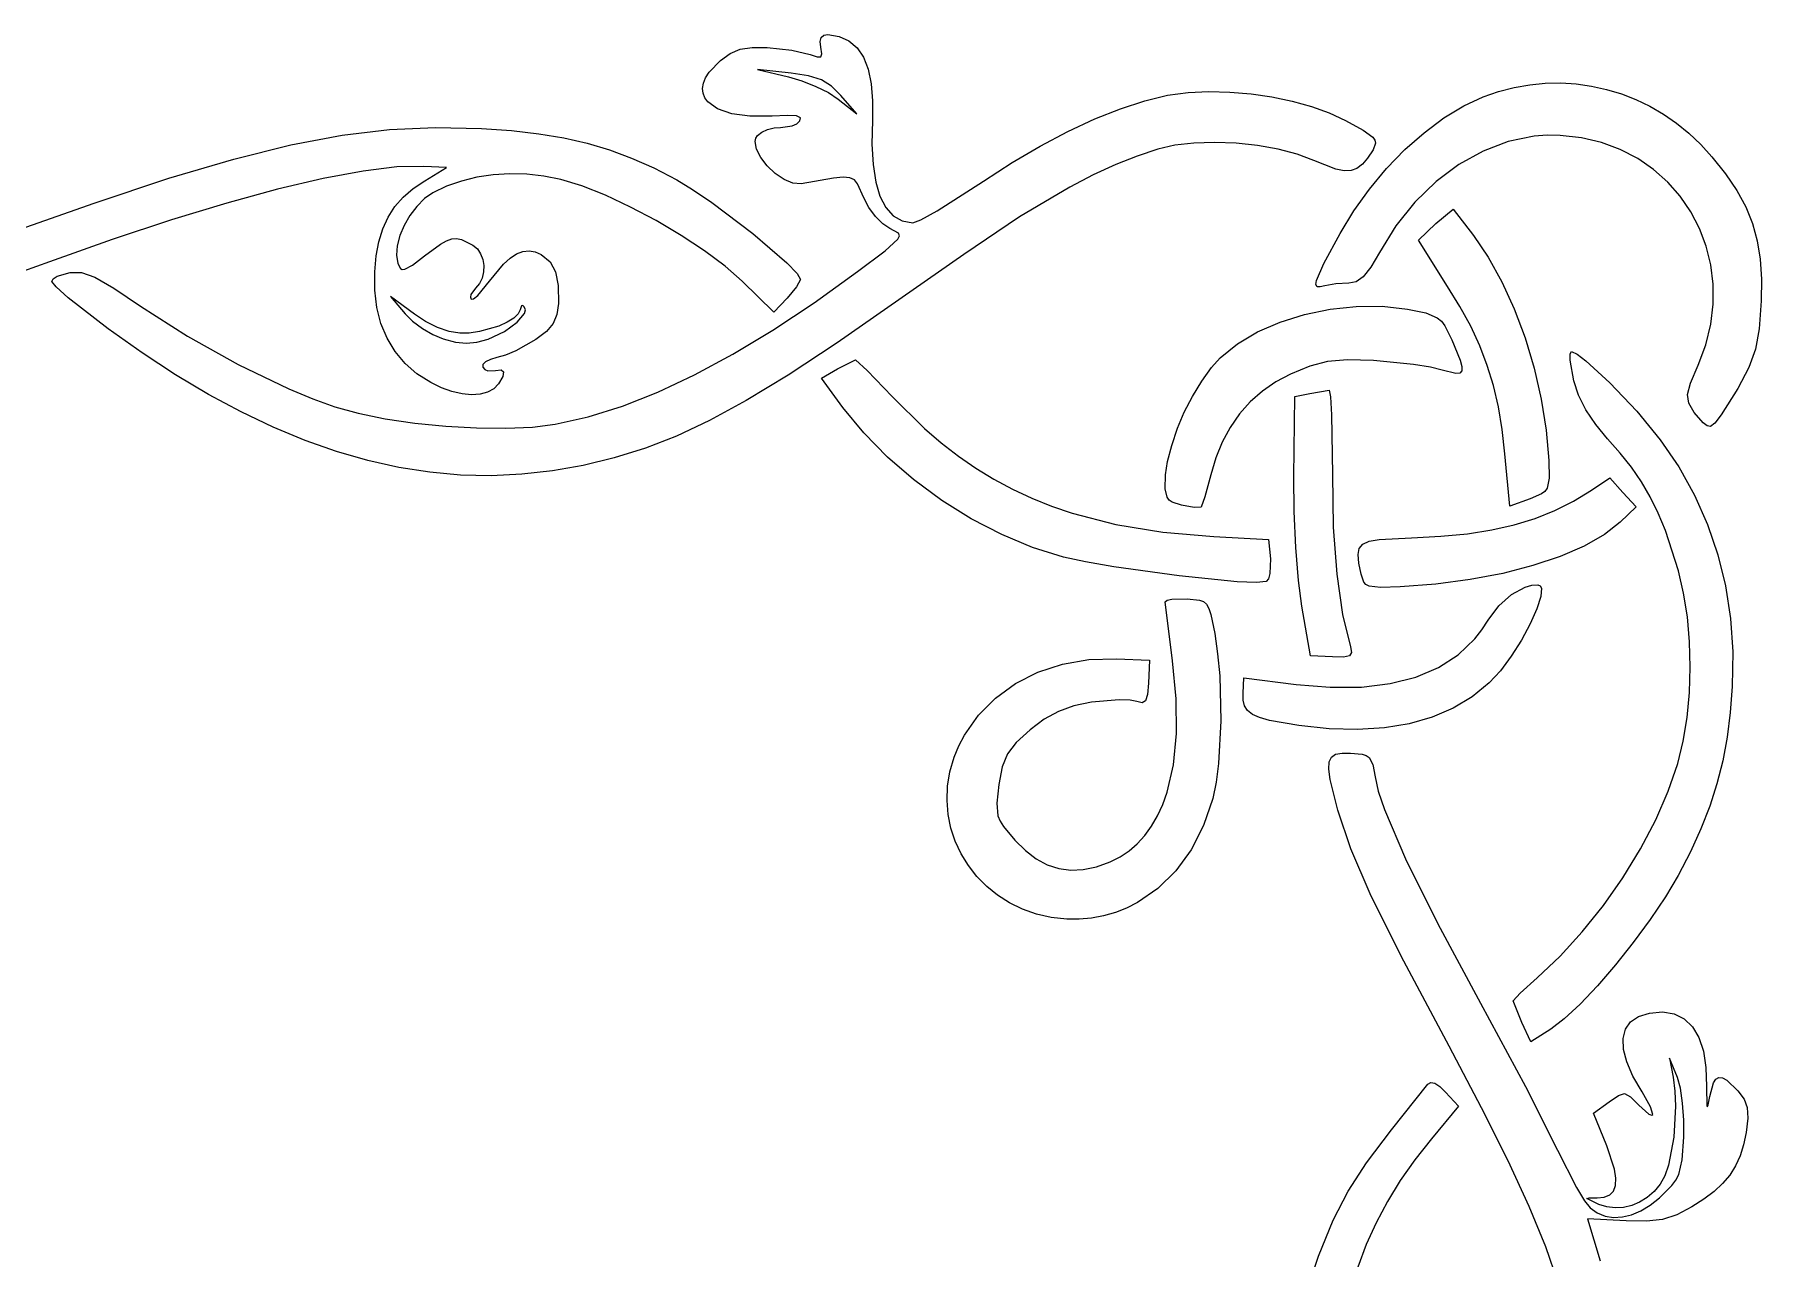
# Model space of a CAD drawing. Extents: x 9 to 1857, y 16 to 982.
# Drawn here: x 1622 to 1857.4, y 809 to 975.9 of the extents above; entities that cross this region are included whole.
import ezdxf

# ---------------------------------------------------------------- set-up
doc = ezdxf.new("R2010")
doc.units = 0

msp = doc.modelspace()

# ---------------------------------------------------------------- linework, layer by layer
at = {"layer": 'Layer 1'}
for p, q in [((1729.126061, 974.951466), (1729.252838, 975.495381)), ((1729.2122, 974.159995), (1729.126061, 974.951466)), ((1729.252838, 975.495381), (1729.597695, 975.801054)), ((1729.597695, 975.801054), (1730.1658, 975.877795)), ((1730.1658, 975.877795), (1731.717904, 975.621546)), ((1731.717904, 975.621546), (1733.042255, 975.021693)), ((1733.042255, 975.021693), (1734.1394, 974.077162)), ((1713.968305, 970.742724), (1715.5127, 972.356362)), ((1715.5127, 972.356362), (1716.823239, 973.290176)), ((1716.823239, 973.290176), (1718.206613, 973.865376)), ((1718.206613, 973.865376), (1719.83398, 974.129707)), ((1719.83398, 974.129707), (1721.8765, 974.130912)), ((1721.8765, 974.130912), (1725.265763, 973.76125)), ((1725.265763, 973.76125), (1727.7476, 973.152825)), ((1727.7476, 973.152825), (1728.681495, 972.816229)), ((1728.681495, 972.816229), (1729.185763, 972.836726)), ((1729.185763, 972.836726), (1729.337098, 973.267064)), ((1729.337098, 973.267064), (1729.2122, 974.159995)), ((1734.1394, 974.077162), (1735.009888, 972.786881)), ((1735.009888, 972.786881), (1735.654264, 971.149776)), ((1713.198541, 969.230918), (1713.489144, 969.971344)), ((1713.489144, 969.971344), (1713.968305, 970.742724)), ((1725.1708, 970.59014), (1720.5768, 971.100182)), ((1720.5768, 971.100182), (1724.7892, 970.107252)), ((1724.7892, 970.107252), (1726.626542, 969.56197)), ((1727.538875, 970.229083), (1725.1708, 970.59014)), ((1729.283625, 969.682943), (1727.538875, 970.229083)), ((1735.654264, 971.149776), (1736.073077, 969.164776)), ((1713.091393, 968.526941), (1713.198541, 969.230918)), ((1713.1626, 967.864911), (1713.091393, 968.526941)), ((1713.407061, 967.250322), (1713.1626, 967.864911)), ((1726.626542, 969.56197), (1728.515288, 968.8114)), ((1728.515288, 968.8114), (1730.233314, 967.954537)), ((1730.664288, 968.836206), (1729.283625, 969.682943)), ((1730.233314, 967.954537), (1731.5585, 967.090372)), ((1731.9401, 967.57336), (1730.664288, 968.836206)), ((1734.1153, 965.06653), (1731.9401, 967.57336)), ((1736.073077, 969.164776), (1736.266873, 966.830806)), ((1773.368213, 966.848005), (1776.44935, 967.592363)), ((1776.44935, 967.592363), (1779.2597, 967.982955)), ((1779.2597, 967.982955), (1782.076936, 968.102539)), ((1782.076936, 968.102539), (1784.955572, 968.034208)), ((1784.955572, 968.034208), (1787.845696, 967.786806)), ((1787.845696, 967.786806), (1790.6974, 967.369178)), ((1819.5096, 967.39388), (1821.601371, 968.115151)), ((1821.601371, 968.115151), (1823.712283, 968.662204)), ((1823.712283, 968.662204), (1825.834137, 969.037187)), ((1825.834137, 969.037187), (1827.958736, 969.242247)), ((1827.958736, 969.242247), (1830.077883, 969.279528)), ((1830.077883, 969.279528), (1832.183381, 969.151178)), ((1832.183381, 969.151178), (1834.267031, 968.859343)), ((1834.267031, 968.859343), (1836.320638, 968.40617)), ((1836.320638, 968.40617), (1838.336002, 967.793804)), ((1838.336002, 967.793804), (1840.304927, 967.024393)), ((1713.819675, 966.688671), (1713.407061, 967.250322)), ((1715.12896, 965.746165), (1713.819675, 966.688671)), ((1717.049647, 965.08136), (1715.12896, 965.746165)), ((1731.5585, 967.09038), (1734.1153, 965.06653)), ((1731.5585, 967.090372), (1731.5585, 967.09038)), ((1736.266873, 966.830806), (1736.2362, 964.146795)), ((1766.55025, 964.365879), (1770.055456, 965.766852)), ((1770.055456, 965.766852), (1773.368213, 966.848005)), ((1790.6974, 967.369178), (1793.460772, 966.79017)), ((1793.460772, 966.79017), (1796.085903, 966.058627)), ((1796.085903, 966.058627), (1798.522882, 965.183394)), ((1814.145411, 964.50553), (1816.845321, 966.152251)), ((1816.845321, 966.152251), (1819.5096, 967.39388)), ((1840.304927, 967.024393), (1842.219216, 966.100082)), ((1842.219216, 966.100082), (1844.07067, 965.023018)), ((1663.945001, 962.180581), (1670.422586, 962.951229)), ((1670.422586, 962.951229), (1676.668737, 963.226712)), ((1676.668737, 963.226712), (1682.9615, 963.068688)), ((1682.9615, 963.068688), (1687.049362, 962.7769)), ((1719.540929, 964.738223), (1717.049647, 965.08136)), ((1722.562, 964.760722), (1719.540929, 964.738223)), ((1721.163189, 962.574491), (1721.949687, 962.940405)), ((1721.949687, 962.940405), (1722.826917, 963.170073)), ((1724.604847, 964.848869), (1722.562, 964.760722)), ((1722.826917, 963.170073), (1723.6924, 963.22682)), ((1723.6924, 963.22682), (1725.302062, 963.440936)), ((1725.8724, 964.775191), (1724.604847, 964.848869)), ((1725.302062, 963.440936), (1725.944467, 963.725888)), ((1726.434728, 964.527374), (1725.8724, 964.775191)), ((1725.944467, 963.725888), (1726.3619, 964.093102)), ((1726.3619, 964.093102), (1726.434728, 964.527374)), ((1736.2362, 964.146795), (1736.172009, 960.93399)), ((1762.891763, 962.662059), (1766.55025, 964.365879)), ((1798.522882, 965.183394), (1800.7218, 964.173315)), ((1800.7218, 964.173315), (1803.150188, 962.839042)), ((1811.459524, 962.501066), (1814.145411, 964.50553)), ((1844.07067, 965.023018), (1845.851093, 963.795348)), ((1845.851093, 963.795348), (1847.552288, 962.419217)), ((1649.183351, 958.907167), (1656.957938, 960.853113)), ((1656.957938, 960.853113), (1663.945001, 962.180581)), ((1687.049362, 962.7769), (1690.752847, 962.362648)), ((1690.752847, 962.362648), (1694.155239, 961.804086)), ((1694.155239, 961.804086), (1697.339825, 961.079369)), ((1697.339825, 961.079369), (1700.389889, 960.16665)), ((1720.247623, 961.301987), (1720.339787, 961.740102)), ((1720.4277, 960.272704), (1720.247623, 961.301987)), ((1720.339787, 961.740102), (1720.5699, 962.10901)), ((1720.5699, 962.10901), (1721.163189, 962.574491)), ((1736.172009, 960.93399), (1736.321806, 958.143271)), ((1755.271619, 958.413774), (1759.119163, 960.672366)), ((1759.119163, 960.672366), (1762.891763, 962.662059)), ((1777.44297, 960.77728), (1775.1385, 960.254805)), ((1780.063231, 961.079722), (1777.44297, 960.77728)), ((1782.89219, 961.169906), (1780.063231, 961.079722)), ((1785.82275, 961.05561), (1782.89219, 961.169906)), ((1788.747816, 960.744612), (1785.82275, 961.05561)), ((1791.560294, 960.244688), (1788.747816, 960.744612)), ((1803.150188, 962.839042), (1804.443, 961.878288)), ((1804.443, 961.878288), (1804.730714, 961.466306)), ((1804.815113, 961.061694), (1804.4814, 960.159905)), ((1804.730714, 961.466306), (1804.815113, 961.061694)), ((1808.837313, 960.186206), (1811.459524, 962.501066)), ((1822.914459, 961.292667), (1819.483339, 960.001141)), ((1826.427288, 962.015013), (1822.914459, 961.292667)), ((1828.198179, 962.152259), (1826.427288, 962.015013)), ((1829.9701, 962.13463), (1828.198179, 962.152259)), ((1832.883336, 961.80267), (1829.9701, 962.13463)), ((1835.628888, 961.14779), (1832.883336, 961.80267)), ((1838.193082, 960.192737), (1835.628888, 961.14779)), ((1847.552288, 962.419217), (1849.166056, 960.896772)), ((1849.166056, 960.896772), (1850.6842, 959.23016)), ((1640.343195, 956.281085), (1649.183351, 958.907167)), ((1700.389889, 960.16665), (1703.388716, 959.044084)), ((1703.388716, 959.044084), (1706.419591, 957.689825)), ((1721.011259, 959.130295), (1720.4277, 960.272704)), ((1721.899425, 957.983892), (1721.011259, 959.130295)), ((1751.3883, 955.903255), (1755.271619, 958.413774)), ((1772.32537, 959.312199), (1769.400214, 958.141183)), ((1775.1385, 960.254805), (1772.32537, 959.312199)), ((1794.153087, 959.563617), (1791.560294, 960.244688)), ((1796.4191, 958.709175), (1794.153087, 959.563617)), ((1799.415342, 957.535906), (1796.4191, 958.709175)), ((1803.029277, 958.186217), (1802.292732, 957.625579)), ((1803.741449, 959.027865), (1803.029277, 958.186217)), ((1804.4814, 960.159905), (1803.741449, 959.027865)), ((1806.328431, 957.608299), (1808.837313, 960.186206)), ((1816.18565, 958.173985), (1813.073118, 955.844747)), ((1819.483339, 960.001141), (1816.18565, 958.173985)), ((1840.562242, 958.960258), (1838.193082, 960.192737)), ((1842.722693, 957.473099), (1840.562242, 958.960258)), ((1850.6842, 959.23016), (1852.550045, 956.879506)), ((1630.159427, 952.913211), (1640.343195, 956.281085)), ((1661.351502, 956.245503), (1655.13725, 954.784101)), ((1666.7978, 957.265789), (1661.351502, 956.245503)), ((1671.403161, 957.826353), (1666.7978, 957.265789)), ((1675.0946, 957.908587), (1671.403161, 957.826353)), ((1673.630489, 954.88924), (1675.2018, 955.952923)), ((1678.1867, 957.751203), (1675.0946, 957.908587)), ((1675.2018, 955.952923), (1678.1867, 957.751203)), ((1680.206152, 955.907498), (1678.194907, 955.196764)), ((1682.329917, 956.430372), (1680.206152, 955.907498)), ((1684.540588, 956.762704), (1682.329917, 956.430372)), ((1686.812547, 956.901814), (1684.540588, 956.762704)), ((1689.12018, 956.84502), (1686.812547, 956.901814)), ((1691.437869, 956.589643), (1689.12018, 956.84502)), ((1693.74, 956.133), (1691.437869, 956.589643)), ((1696.608141, 955.256898), (1693.74, 956.133)), ((1706.419591, 957.689825), (1709.5658, 956.082028)), ((1709.5658, 956.082028), (1711.72829, 954.776438)), ((1722.993326, 956.942627), (1721.899425, 957.983892)), ((1724.194088, 956.115634), (1722.993326, 956.942627)), ((1725.402837, 955.612044), (1724.194088, 956.115634)), ((1730.922167, 956.291386), (1726.5207, 955.54099)), ((1732.251677, 956.427282), (1730.922167, 956.291386)), ((1733.162988, 956.366953), (1732.251677, 956.427282)), ((1733.778062, 956.082878), (1733.162988, 956.366953)), ((1734.218864, 955.54754), (1733.778062, 956.082878)), ((1736.321806, 958.143271), (1736.686038, 955.773484)), ((1745.042125, 951.849471), (1751.3883, 955.903255)), ((1766.349098, 956.734182), (1763.158088, 955.083621)), ((1769.400214, 958.141183), (1766.349098, 956.734182)), ((1800.537917, 957.309805), (1799.415342, 957.535906)), ((1801.479663, 957.336569), (1800.537917, 957.309805)), ((1802.292732, 957.625579), (1801.479663, 957.336569)), ((1803.982533, 954.814694), (1806.328431, 957.608299)), ((1813.073118, 955.844747), (1810.197466, 953.046976)), ((1844.66076, 955.754006), (1842.722693, 957.473099)), ((1852.550045, 956.879506), (1854.080838, 954.619316)), ((1655.13725, 954.784101), (1648.22803, 952.900191)), ((1671.149007, 952.425084), (1672.282558, 953.718763)), ((1672.282558, 953.718763), (1673.630489, 954.88924)), ((1675.182745, 953.50658), (1674.129517, 952.457127)), ((1676.3218, 954.30085), (1675.182745, 953.50658)), ((1678.194907, 955.196764), (1676.3218, 954.30085)), ((1699.828877, 953.97406), (1696.608141, 955.256898)), ((1703.257927, 952.365436), (1699.828877, 953.97406)), ((1711.72829, 954.776438), (1714.325342, 952.996492)), ((1726.5207, 955.54099), (1725.402837, 955.612044)), ((1735.0655, 953.613), (1734.218864, 955.54754)), ((1735.758081, 952.284142), (1735.0655, 953.613)), ((1736.686038, 955.773484), (1737.26515, 953.823474)), ((1737.26515, 953.823474), (1738.059587, 952.292085)), ((1763.158088, 955.083621), (1756.300642, 951.021526)), ((1801.849271, 951.852738), (1803.982533, 954.814694)), ((1846.362766, 953.825726), (1844.66076, 955.754006)), ((1847.815038, 951.711005), (1846.362766, 953.825726)), ((1854.080838, 954.619316), (1855.297248, 952.388917)), ((1618.354, 948.741888), (1630.159427, 952.913211)), ((1648.22803, 952.900191), (1640.696825, 950.61238)), ((1670.220838, 950.991797), (1671.149007, 952.425084)), ((1673.196334, 951.221341), (1672.417412, 949.868069)), ((1674.129517, 952.457127), (1673.196334, 951.221341)), ((1706.751012, 950.511977), (1703.257927, 952.365436)), ((1714.325342, 952.996492), (1719.924388, 948.737182)), ((1736.6487, 951.066646), (1735.758081, 952.284142)), ((1738.059587, 952.292085), (1739.069794, 951.178162)), ((1739.069794, 951.178162), (1740.296216, 950.48055)), ((1742.851969, 950.629225), (1745.042125, 951.849471)), ((1799.9783, 948.76978), (1801.849271, 951.852738)), ((1810.197466, 953.046976), (1807.610418, 949.81422)), ((1813.0437, 950.09978), (1815.3874, 952.07845)), ((1815.3874, 952.07845), (1818.1729, 948.47572)), ((1849.003898, 949.432589), (1847.815038, 951.711005)), ((1855.297248, 952.388917), (1856.21995, 950.127638)), ((1640.696825, 950.61238), (1632.61662, 947.939277)), ((1668.944648, 947.640769), (1669.489051, 949.402494)), ((1669.489051, 949.402494), (1670.220838, 950.991797)), ((1672.417412, 949.868069), (1671.826971, 948.466161)), ((1710.163853, 948.494635), (1706.751012, 950.511977)), ((1719.924388, 948.737182), (1724.565439, 944.751395)), ((1737.633594, 950.082267), (1736.6487, 951.066646)), ((1738.609, 949.45276), (1737.633594, 950.082267)), ((1739.778263, 948.810733), (1738.609, 949.45276)), ((1739.922262, 948.451862), (1739.778263, 948.810733)), ((1740.296216, 950.48055), (1741.7393, 950.198095)), ((1741.7393, 950.198095), (1742.851969, 950.629225)), ((1756.300642, 951.021526), (1748.7164, 945.894305)), ((1797.771102, 944.652163), (1799.9783, 948.769733)), ((1799.9783, 948.769733), (1799.9783, 948.76978)), ((1807.610418, 949.81422), (1805.3637, 946.18003)), ((1810.6867, 947.85825), (1813.0437, 950.09979)), ((1813.0437, 950.09979), (1813.0437, 950.09978)), ((1849.915673, 947.013226), (1849.003898, 949.432589)), ((1856.21995, 950.127638), (1856.869614, 947.774804)), ((1632.61662, 947.939277), (1624.0604, 944.899487)), ((1668.578631, 945.690214), (1668.944648, 947.640769)), ((1671.459227, 947.084466), (1671.348397, 945.791833)), ((1671.826971, 948.466161), (1671.459227, 947.084466)), ((1675.1908, 945.704), (1677.34763, 947.297879)), ((1677.34763, 947.297879), (1678.165928, 947.757829)), ((1678.165928, 947.757829), (1678.881462, 948.008681)), ((1678.881462, 948.008681), (1679.547221, 948.062108)), ((1679.547221, 948.062108), (1680.216189, 947.92978)), ((1680.216189, 947.92978), (1681.7757, 947.15455)), ((1681.7757, 947.15455), (1682.377845, 946.651377)), ((1682.377845, 946.651377), (1682.826117, 945.989804)), ((1688.584964, 946.30389), (1689.431523, 946.403662)), ((1689.431523, 946.403662), (1690.260174, 946.269459)), ((1713.352167, 946.394361), (1710.163853, 948.494635)), ((1716.171676, 944.292105), (1713.352167, 946.394361)), ((1734.204, 943.56147), (1737.98215, 946.408582)), ((1737.98215, 946.408582), (1739.704775, 947.977171)), ((1739.704775, 947.977171), (1739.922262, 948.451862)), ((1814.6284, 941.53531), (1810.6867, 947.85825)), ((1818.1729, 948.47572), (1820.192138, 945.538158)), ((1850.536687, 944.47566), (1849.915673, 947.013226)), ((1856.869614, 947.774804), (1857.266913, 945.269745)), ((1624.0604, 944.899487), (1613.218662, 941.008416)), ((1668.382, 943.534423), (1668.578631, 945.690214)), ((1671.348397, 945.791833), (1671.5287, 944.65711)), ((1671.5287, 944.65711), (1671.890416, 943.981147)), ((1672.4881, 943.892228), (1673.521609, 944.447472)), ((1673.521609, 944.447472), (1675.1908, 945.704)), ((1682.826117, 945.989804), (1683.117721, 945.216319)), ((1683.117721, 945.216319), (1683.249862, 944.377411)), ((1683.249862, 944.377411), (1683.219746, 943.519571)), ((1684.0456, 942.27579), (1685.926995, 944.595119)), ((1685.926995, 944.595119), (1686.833784, 945.400179)), ((1686.833784, 945.400179), (1687.719413, 945.969583)), ((1687.719413, 945.969583), (1688.584964, 946.30389)), ((1690.260174, 946.269459), (1691.072, 945.90184)), ((1691.072, 945.90184), (1692.285534, 944.89634)), ((1692.285534, 944.89634), (1693.05025, 943.539011)), ((1718.4781, 942.268818), (1716.171676, 944.292105)), ((1724.565439, 944.751395), (1725.964999, 943.313353)), ((1748.7164, 945.894305), (1731.419808, 933.849814)), ((1796.769463, 942.368325), (1797.771102, 944.652163)), ((1804.174139, 944.152827), (1803.145538, 942.844836)), ((1805.3637, 946.18003), (1804.174139, 944.152827)), ((1820.192138, 945.538158), (1822.057081, 942.179602)), ((1850.853264, 941.842639), (1850.536687, 944.47566)), ((1857.266913, 945.269745), (1857.432517, 942.551788)), ((1624.3567, 942.229745), (1624.568305, 942.576852)), ((1624.949581, 941.46866), (1624.3567, 942.229745)), ((1624.568305, 942.576852), (1625.111212, 942.923022)), ((1625.111212, 942.923022), (1626.8645, 943.452035)), ((1626.8645, 943.452035), (1626.8645, 943.45198)), ((1626.8645, 943.45198), (1628.395486, 943.443486)), ((1628.395486, 943.443486), (1630.252938, 942.796202)), ((1630.252938, 942.796202), (1632.820545, 941.326569)), ((1668.389566, 941.012729), (1668.382, 943.534423)), ((1671.890416, 943.981147), (1672.147271, 943.859737)), ((1672.147271, 943.859737), (1672.4881, 943.892228)), ((1682.66156, 941.933046), (1682.1279, 941.29734)), ((1682.455075, 940.322493), (1684.0456, 942.27579)), ((1683.024577, 942.689286), (1682.66156, 941.933046)), ((1683.219746, 943.519571), (1683.024577, 942.689286)), ((1693.05025, 943.539011), (1693.415291, 941.690367)), ((1693.415291, 941.690367), (1693.4298, 939.21092)), ((1722.8188, 938.019398), (1718.4781, 942.268818)), ((1726.451, 942.486428), (1725.884638, 941.496611)), ((1725.964999, 943.313353), (1726.451, 942.486428)), ((1728.29851, 939.326908), (1734.204, 943.56147)), ((1796.682504, 941.783065), (1796.769463, 942.368325)), ((1796.851067, 941.499048), (1796.682504, 941.783065)), ((1799.429725, 941.916303), (1797.8936, 941.625163)), ((1801.1688, 941.98393), (1799.429725, 941.916303)), ((1802.177292, 942.155417), (1801.1688, 941.98393)), ((1803.145538, 942.844836), (1802.177292, 942.155417)), ((1822.057081, 942.179602), (1823.740103, 938.482432)), ((1850.851729, 939.13691), (1850.853264, 941.842639)), ((1857.432517, 942.551788), (1857.3871, 939.56026)), ((1626.594375, 939.995479), (1624.949581, 941.46866)), ((1632.0323, 935.761705), (1626.594375, 939.995479)), ((1632.820545, 941.326569), (1636.482, 938.85103)), ((1668.67452, 938.658808), (1668.389566, 941.012729)), ((1673.7914, 937.739786), (1670.5491, 940.167846)), ((1670.5491, 940.167846), (1672.5354, 937.793896)), ((1681.50695, 940.461025), (1681.424691, 940.088576)), ((1681.424691, 940.088576), (1681.5211, 939.81159)), ((1682.1279, 941.29734), (1681.50695, 940.461025)), ((1681.5211, 939.81159), (1681.864591, 939.846323)), ((1681.864591, 939.846323), (1682.455075, 940.322493)), ((1722.639884, 935.575363), (1728.29851, 939.326908)), ((1724.6054, 939.954598), (1722.8188, 938.019398)), ((1725.884638, 941.496611), (1724.6054, 939.954598)), ((1797.259862, 941.46388), (1796.851067, 941.499048)), ((1797.8936, 941.625163), (1797.259862, 941.46388)), ((1816.333368, 938.783258), (1814.6284, 941.53531)), ((1857.3871, 939.56026), (1857.124655, 935.781136)), ((1636.482, 938.85103), (1642.844672, 934.747173)), ((1669.233462, 936.479391), (1668.67452, 938.658808)), ((1672.5354, 937.793896), (1673.560473, 936.789741)), ((1675.322861, 936.742731), (1673.7914, 937.739786)), ((1687.347747, 937.216906), (1686.4381, 936.655809)), ((1687.958496, 937.798602), (1687.347747, 937.216906)), ((1687.80855, 936.649442), (1688.801884, 937.853202)), ((1688.1969, 938.372246), (1687.958496, 937.798602)), ((1688.3869, 938.89662), (1688.1969, 938.372246)), ((1688.565056, 938.922916), (1688.3869, 938.89662)), ((1688.7734, 938.7744), (1688.565056, 938.922916)), ((1688.932485, 938.364427), (1688.7734, 938.7744)), ((1688.801884, 937.853202), (1688.932485, 938.364427)), ((1693.222373, 937.708088), (1692.707813, 936.494461)), ((1693.4298, 939.21092), (1693.222373, 937.708088)), ((1791.816452, 936.679948), (1795.137263, 937.725446)), ((1795.137263, 937.725446), (1798.616572, 938.447875)), ((1798.616572, 938.447875), (1802.17012, 938.825328)), ((1802.17012, 938.825328), (1805.713649, 938.835898)), ((1805.713649, 938.835898), (1809.1629, 938.45768)), ((1809.1629, 938.45768), (1811.680647, 937.942166)), ((1811.680647, 937.942166), (1813.238225, 937.274967)), ((1813.238225, 937.274967), (1813.793773, 936.790118)), ((1817.795028, 936.108102), (1816.333368, 938.783258)), ((1823.740103, 938.482432), (1825.213575, 934.529026)), ((1850.518407, 936.381217), (1850.851729, 939.13691)), ((1636.665015, 932.486988), (1632.0323, 935.761705)), ((1642.844672, 934.747173), (1649.7663, 930.893351)), ((1670.062987, 934.481207), (1669.233462, 936.479391)), ((1673.560473, 936.789741), (1674.883137, 935.810623)), ((1674.883137, 935.810623), (1676.332683, 934.968692)), ((1676.950612, 935.94465), (1675.322861, 936.742731)), ((1676.332683, 934.968692), (1677.7384, 934.376096)), ((1678.545158, 935.399737), (1676.950612, 935.94465)), ((1679.977, 935.162186), (1678.545158, 935.399737)), ((1681.279448, 935.190486), (1679.977, 935.162186)), ((1682.650228, 935.382651), (1681.279448, 935.190486)), ((1685.303, 936.143966), (1682.650228, 935.382651)), ((1683.8518, 934.37378), (1686.067241, 935.408006)), ((1686.4381, 936.655809), (1685.303, 936.143966)), ((1686.067241, 935.408006), (1687.80855, 936.649442)), ((1691.788945, 935.414494), (1690.3686, 934.31264)), ((1692.707813, 936.494461), (1691.788945, 935.414494)), ((1717.212292, 932.298849), (1722.639884, 935.575363)), ((1785.987362, 933.707368), (1788.738398, 935.333286)), ((1788.738398, 935.333286), (1791.816452, 936.679948)), ((1813.793773, 936.790118), (1814.273466, 936.154109)), ((1814.273466, 936.154109), (1815.2242, 934.27762)), ((1819.031506, 933.457115), (1817.795028, 936.108102)), ((1849.839623, 933.598308), (1850.518407, 936.381217)), ((1857.124655, 935.781136), (1856.628988, 932.984316)), ((1641.22731, 929.509381), (1636.665015, 932.486988)), ((1671.159696, 932.670987), (1670.062987, 934.481207)), ((1672.520186, 931.055463), (1671.159696, 932.670987)), ((1677.7384, 934.376096), (1677.7384, 934.37608)), ((1677.7384, 934.37608), (1679.409287, 933.933451)), ((1679.409287, 933.933451), (1680.885475, 933.785549)), ((1680.885475, 933.785549), (1682.316475, 933.932337)), ((1682.316475, 933.932337), (1683.8518, 934.37378)), ((1687.606662, 932.767597), (1686.218348, 932.190032)), ((1690.3686, 934.31264), (1687.606662, 932.767597)), ((1711.9999, 929.489378), (1717.212292, 932.298849)), ((1731.419808, 933.849814), (1724.732481, 929.465554)), ((1783.6476, 931.8241), (1785.987362, 933.707368)), ((1815.2242, 934.27762), (1816.366805, 931.486517)), ((1820.060925, 930.777571), (1819.031506, 933.457115)), ((1825.213575, 934.529026), (1826.449869, 930.401763)), ((1831.34375, 931.504413), (1831.349891, 932.351917)), ((1831.349891, 932.351917), (1831.538, 932.65375)), ((1831.538, 932.65375), (1832.290724, 932.314441)), ((1832.290724, 932.314441), (1833.485695, 931.419119)), ((1848.8017, 930.81093), (1849.839623, 933.598308)), ((1856.628988, 932.984316), (1855.721102, 930.495568)), ((1649.7663, 930.893351), (1656.668578, 927.589019)), ((1674.141054, 929.641365), (1672.520186, 931.055463)), ((1683.137111, 930.893231), (1683.1307, 930.52378)), ((1683.1307, 930.52378), (1683.410595, 930.22317)), ((1683.502538, 931.266463), (1683.137111, 930.893231)), ((1683.410595, 930.22317), (1683.824712, 930.037369)), ((1684.163745, 931.599951), (1683.502538, 931.266463)), ((1683.824712, 930.037369), (1684.8323, 930.06979)), ((1685.0575, 931.85017), (1684.163745, 931.599951)), ((1684.8323, 930.06979), (1685.622966, 930.186114)), ((1686.218348, 932.190032), (1685.0575, 931.85017)), ((1685.622966, 930.186114), (1685.96695, 929.898597)), ((1729.2852, 929.015553), (1731.4675, 930.29278)), ((1731.4675, 930.29278), (1733.9395, 931.55464)), ((1733.9395, 931.55464), (1735.518913, 930.070196)), ((1735.518913, 930.070196), (1738.9095, 926.52185)), ((1781.15615, 928.647549), (1782.471709, 930.488576)), ((1782.471709, 930.488576), (1783.6476, 931.8241)), ((1795.885011, 930.685917), (1793.2131, 929.58647)), ((1798.295313, 931.299388), (1795.885011, 930.685917)), ((1800.998283, 931.516895), (1798.295313, 931.299388)), ((1804.5482, 931.42845), (1800.998283, 931.516895)), ((1810.017025, 930.914132), (1804.5482, 931.42845)), ((1812.311291, 930.541623), (1810.017025, 930.914132)), ((1813.9029, 930.14823), (1812.311291, 930.541623)), ((1815.782102, 929.659131), (1813.9029, 930.14823)), ((1816.578088, 930.026124), (1816.31075, 929.720784)), ((1816.366805, 931.486517), (1816.593608, 930.604814)), ((1816.593608, 930.604814), (1816.578088, 930.026124)), ((1820.90141, 928.016745), (1820.060925, 930.777571)), ((1826.449869, 930.401763), (1827.421356, 926.183022)), ((1831.838, 928.69234), (1831.34375, 931.504413)), ((1833.485695, 931.419119), (1836.751488, 928.408644)), ((1847.77255, 928.347386), (1848.8017, 930.81093)), ((1855.721102, 930.495568), (1854.222, 927.64066)), ((1645.725091, 926.827377), (1641.22731, 929.509381)), ((1656.668578, 927.589019), (1659.93174, 926.236491)), ((1676.0189, 928.435423), (1674.141054, 929.641365)), ((1677.483404, 927.726167), (1676.0189, 928.435423)), ((1678.916391, 927.212016), (1677.483404, 927.726167)), ((1684.6256, 927.586945), (1683.771472, 927.117381)), ((1685.2797, 928.25489), (1684.6256, 927.586945)), ((1685.855459, 929.242951), (1685.2797, 928.25489)), ((1685.96695, 929.898597), (1685.855459, 929.242951)), ((1706.986877, 927.138961), (1711.9999, 929.489378)), ((1724.732481, 929.465554), (1719.022713, 925.98168)), ((1732.2205, 925.037653), (1729.2852, 929.015553)), ((1779.861666, 926.543967), (1781.15615, 928.647549)), ((1791.223794, 928.529605), (1789.401269, 927.267107)), ((1793.2131, 929.58647), (1791.223794, 928.529605)), ((1816.31075, 929.720784), (1815.782102, 929.659131)), ((1821.571084, 925.12191), (1820.90141, 928.016745)), ((1832.497872, 926.71863), (1831.838, 928.69234)), ((1836.751488, 928.408644), (1840.433586, 924.518747)), ((1847.3674, 926.790253), (1847.77255, 928.347386)), ((1854.222, 927.64066), (1851.952963, 924.048229)), ((1650.164264, 924.439469), (1645.725091, 926.827377)), ((1659.93174, 926.236491), (1662.9732, 925.13363)), ((1680.289776, 926.893516), (1678.916391, 927.212016)), ((1681.575475, 926.771213), (1680.289776, 926.893516)), ((1682.745402, 926.845653), (1681.575475, 926.771213)), ((1683.771472, 927.117381), (1682.745402, 926.845653)), ((1697.495609, 923.783345), (1702.157391, 925.239613)), ((1702.157391, 925.239613), (1706.986877, 927.138961)), ((1719.022713, 925.98168), (1714.043186, 923.254491)), ((1738.9095, 926.52185), (1743.342643, 922.159963)), ((1778.749, 924.42078), (1779.861666, 926.543967)), ((1787.752378, 925.807635), (1786.283975, 924.159849)), ((1789.401269, 927.267107), (1787.752378, 925.807635)), ((1793.6989, 915.624814), (1793.8065, 926.522514)), ((1793.8065, 926.522514), (1795.8863, 926.96768)), ((1795.8863, 926.96768), (1798.4916, 927.397774)), ((1798.4916, 927.397774), (1798.689783, 926.48843)), ((1798.689783, 926.48843), (1798.840838, 924.021114)), ((1827.421356, 926.183022), (1828.100409, 921.955182)), ((1833.5034, 924.716694), (1832.497872, 926.71863)), ((1847.5435, 925.632918), (1847.3674, 926.790253)), ((1848.2581, 924.36877), (1847.5435, 925.632918)), ((1654.550737, 922.344153), (1650.164264, 924.439469)), ((1662.9732, 925.13363), (1666.140926, 924.252313)), ((1666.140926, 924.252313), (1669.829473, 923.510137)), ((1669.829473, 923.510137), (1673.861838, 922.921088)), ((1673.861838, 922.921088), (1678.061013, 922.499147)), ((1692.9857, 922.76217), (1697.495609, 923.783345)), ((1714.043186, 923.254491), (1709.546586, 921.140283)), ((1735.047123, 921.579463), (1732.2205, 925.037653)), ((1777.821791, 922.207752), (1778.749, 924.420762)), ((1778.749, 924.420762), (1778.749, 924.42078)), ((1786.283975, 924.159849), (1785.002913, 922.332409)), ((1798.840838, 924.021114), (1798.9425, 915.921074)), ((1822.088073, 922.04034), (1821.571084, 925.12191)), ((1834.832328, 922.724565), (1833.5034, 924.716694)), ((1840.433586, 924.518747), (1843.6302, 920.64585)), ((1849.479738, 922.941424), (1848.2581, 924.36877)), ((1850.051252, 922.547602), (1849.479738, 922.941424)), ((1851.062817, 922.915043), (1850.4985, 922.45091)), ((1851.952963, 924.048229), (1851.062817, 922.915043)), ((1658.890415, 920.539923), (1654.550737, 922.344153)), ((1663.189204, 919.025272), (1658.890415, 920.539923)), ((1678.061013, 922.499147), (1682.249992, 922.258301)), ((1682.249992, 922.258301), (1686.25177, 922.212534)), ((1686.25177, 922.212534), (1689.889342, 922.375829)), ((1689.889342, 922.375829), (1692.9857, 922.76217)), ((1709.546586, 921.140283), (1705.285596, 919.495355)), ((1738.278753, 918.286012), (1735.047123, 921.579463)), ((1743.342643, 922.159963), (1745.621693, 920.21273)), ((1777.03215, 919.85972), (1777.821791, 922.207752)), ((1785.002913, 922.332409), (1783.916044, 920.333976)), ((1822.4705, 918.71931), (1822.088073, 922.04034)), ((1828.100409, 921.955182), (1828.4594, 917.80062)), ((1836.4624, 920.78028), (1834.832328, 922.724565)), ((1838.188548, 918.827616), (1836.4624, 920.78028)), ((1843.6302, 920.64585), (1846.159345, 916.930155)), ((1850.4985, 922.45091), (1850.051252, 922.547602)), ((1667.453013, 917.798694), (1663.189204, 919.025272)), ((1701.0129, 918.176005), (1696.816316, 917.152209)), ((1705.285596, 919.495355), (1701.0129, 918.176005)), ((1741.845807, 915.204545), (1738.278753, 918.286012)), ((1745.621693, 920.21273), (1747.952703, 918.416825)), ((1747.952703, 918.416825), (1750.343406, 916.768885)), ((1776.463759, 917.656913), (1777.03215, 919.85972)), ((1783.030222, 918.17321), (1782.3523, 915.85877)), ((1783.916044, 920.333976), (1783.030222, 918.17321)), ((1823.1318, 911.59911), (1822.4705, 918.71931)), ((1839.715541, 916.88459), (1838.188548, 918.827616)), ((1671.687745, 916.858684), (1667.453013, 917.798694)), ((1675.899309, 916.203735), (1671.687745, 916.858684)), ((1680.09361, 915.832342), (1675.899309, 916.203735)), ((1684.276555, 915.742999), (1680.09361, 915.832342)), ((1688.45405, 915.9342), (1684.276555, 915.742999)), ((1692.632001, 916.404438), (1688.45405, 915.9342)), ((1696.816316, 917.152209), (1692.632001, 916.404438)), ((1750.343406, 916.768885), (1752.801531, 915.26555)), ((1776.161673, 913.950317), (1776.2003, 915.879582)), ((1776.2003, 915.879582), (1776.463759, 917.656913)), ((1782.3523, 915.85877), (1781.5604, 912.874991)), ((1798.9425, 915.921074), (1799.068855, 908.72048)), ((1828.4594, 917.80062), (1828.510553, 915.418888)), ((1841.068688, 914.904017), (1839.715541, 916.88459)), ((1846.159345, 916.930155), (1848.314264, 913.082188)), ((1745.6787, 912.382303), (1741.845807, 915.204545)), ((1752.801531, 915.26555), (1755.33481, 913.903459)), ((1755.33481, 913.903459), (1757.950975, 912.67925)), ((1776.412688, 912.798364), (1776.161673, 913.950317)), ((1793.750459, 910.859562), (1793.6989, 915.624814)), ((1827.92048, 913.601576), (1827.439784, 913.248524)), ((1828.241475, 914.045095), (1827.92048, 913.601576)), ((1828.510553, 915.418888), (1828.241475, 914.045095)), ((1831.804783, 912.273103), (1834.2832, 913.78597)), ((1834.2832, 913.78597), (1836.7634, 915.43187)), ((1836.7634, 915.43187), (1838.5476, 913.45667)), ((1838.5476, 913.45667), (1840.3318, 911.48147)), ((1842.2733, 912.838708), (1841.068688, 914.904017)), ((1749.70785, 909.86653), (1745.6787, 912.382303)), ((1757.950975, 912.67925), (1760.657756, 911.589563)), ((1760.657756, 911.589563), (1763.462885, 910.631038)), ((1776.690963, 912.42873), (1776.412688, 912.798364)), ((1777.094633, 912.151243), (1776.690963, 912.42873)), ((1778.3488, 911.736472), (1777.094633, 912.151243)), ((1780.10735, 911.417215), (1778.3488, 911.736472)), ((1781.0349, 911.45923), (1780.10735, 911.417215)), ((1781.5604, 912.874991), (1781.0349, 911.45923)), ((1825.8931, 912.59846), (1823.1318, 911.59911)), ((1827.439784, 913.248524), (1825.8931, 912.59846)), ((1829.248545, 910.984126), (1831.804783, 912.273103)), ((1840.3318, 911.48147), (1838.1594, 909.39233)), ((1843.354687, 910.641476), (1842.2733, 912.838708)), ((1848.314264, 913.082188), (1850.096023, 909.098282)), ((1753.863672, 907.704469), (1749.70785, 909.86653)), ((1763.462885, 910.631038), (1769.399109, 909.094025)), ((1769.399109, 909.094025), (1775.821498, 908.041325)), ((1793.970675, 905.94075), (1793.750459, 910.859562)), ((1799.068855, 908.72048), (1799.534238, 902.298274)), ((1820.660107, 908.340504), (1823.721488, 909.02983)), ((1823.721488, 909.02983), (1826.569207, 909.907036)), ((1826.569207, 909.907036), (1829.248545, 910.984126)), ((1838.1594, 909.39233), (1836.022574, 907.70615)), ((1844.338159, 908.265136), (1843.354687, 910.641476)), ((1850.096023, 909.098282), (1851.505688, 904.974768)), ((1758.076583, 905.943362), (1753.863672, 907.704469)), ((1775.821498, 908.041325), (1782.7919, 907.44605)), ((1782.7919, 907.44605), (1790.2457, 907.060073)), ((1790.2457, 907.060073), (1790.4977, 904.413203)), ((1802.59725, 905.830456), (1803.075038, 906.422299)), ((1803.075038, 906.422299), (1803.956002, 906.81096)), ((1803.956002, 906.81096), (1805.312467, 907.048633)), ((1805.312467, 907.048633), (1809.7412, 907.27978)), ((1809.7412, 907.27978), (1813.715244, 907.477482)), ((1809.7412, 907.27978), (1809.7412, 907.27978)), ((1813.715244, 907.477482), (1817.339786, 907.827056)), ((1817.339786, 907.827056), (1820.660107, 908.340504)), ((1836.022574, 907.70615), (1833.282294, 906.14521)), ((1846.1126, 902.78638), (1844.338159, 908.265136)), ((1762.277, 904.630453), (1758.076583, 905.943362)), ((1765.271038, 903.979098), (1762.277, 904.630453)), ((1790.4977, 904.413203), (1790.431025, 902.409307)), ((1794.324203, 901.44797), (1793.970675, 905.94075)), ((1802.450314, 904.98324), (1802.59725, 905.830456)), ((1802.561906, 903.828459), (1802.450314, 904.98324)), ((1830.009991, 904.730487), (1826.2771, 903.48296)), ((1833.282294, 906.14521), (1830.009991, 904.730487)), ((1851.505688, 904.974768), (1852.544322, 900.707976)), ((1769.143494, 903.305442), (1765.271038, 903.979098)), ((1778.030225, 902.070729), (1769.143494, 903.305442)), ((1785.950319, 901.285329), (1778.030225, 902.070729)), ((1790.220331, 901.694982), (1789.9169, 901.308253)), ((1790.431025, 902.409307), (1790.220331, 901.694982)), ((1799.534238, 902.298274), (1800.321877, 896.815143)), ((1802.8597, 902.31392), (1802.561906, 903.828459)), ((1803.216823, 901.245316), (1802.8597, 902.31392)), ((1822.155052, 902.423606), (1817.715281, 901.573403)), ((1826.2771, 903.48296), (1822.155052, 902.423606)), ((1846.826375, 899.740187), (1846.1126, 902.78638)), ((1788.614478, 901.173312), (1785.950319, 901.285329)), ((1789.9169, 901.308253), (1788.614478, 901.173312)), ((1794.7757, 897.960814), (1794.324203, 901.44797)), ((1803.516617, 900.90958), (1803.216823, 901.245316)), ((1803.961913, 900.685149), (1803.516617, 900.90958)), ((1805.483045, 900.506977), (1803.961913, 900.685149)), ((1808.1683, 900.58436), (1805.483045, 900.506977)), ((1813.02922, 900.953328), (1808.1683, 900.58436)), ((1817.715281, 901.573403), (1813.02922, 900.953328)), ((1821.612861, 897.987635), (1823.363363, 899.541176)), ((1823.363363, 899.541176), (1825.217308, 900.5525)), ((1825.217308, 900.5525), (1826.115979, 900.807084)), ((1826.115979, 900.807084), (1826.96, 900.86882)), ((1826.96, 900.86882), (1827.266189, 900.742502)), ((1827.266189, 900.742502), (1827.424662, 900.417354)), ((1827.424662, 900.417354), (1827.342758, 899.259946)), ((1847.332623, 896.48714), (1846.826375, 899.740187)), ((1852.544322, 900.707976), (1853.212992, 896.294238)), ((1776.1637, 898.54169), (1776.408622, 898.755076)), ((1777.1495, 890.48745), (1776.1637, 898.54169)), ((1776.408622, 898.755076), (1777.05155, 898.907333)), ((1777.05155, 898.907333), (1779.1424, 898.97197)), ((1779.1424, 898.97197), (1780.822489, 898.794407)), ((1780.822489, 898.794407), (1781.378005, 898.579037)), ((1781.378005, 898.579037), (1781.796613, 898.212679)), ((1781.796613, 898.212679), (1782.117893, 897.645384)), ((1782.117893, 897.645384), (1782.38143, 896.827204)), ((1795.9601, 891.194374), (1794.7757, 897.960814)), ((1820.1805, 896.04466), (1821.612861, 897.987635)), ((1826.802878, 897.575346), (1825.893613, 895.542309)), ((1827.342758, 899.259946), (1826.802878, 897.575346)), ((1782.38143, 896.827204), (1782.8936, 894.2384)), ((1800.321877, 896.815143), (1801.415, 892.431774)), ((1818.365189, 893.485958), (1819.328646, 894.714202)), ((1819.328646, 894.714202), (1820.1805, 896.04466)), ((1825.893613, 895.542309), (1824.703552, 893.339585)), ((1847.63157, 893.096621), (1847.332623, 896.48714)), ((1853.212992, 896.294238), (1853.512763, 891.729886)), ((1782.8936, 894.2384), (1783.298632, 891.438274)), ((1801.415, 892.431774), (1801.55543, 891.655477)), ((1816.109341, 891.33807), (1818.365189, 893.485958)), ((1824.703552, 893.339585), (1823.321286, 891.145927)), ((1847.723438, 889.638015), (1847.63157, 893.096621)), ((1758.807013, 888.950587), (1762.155767, 890.0489)), ((1762.155767, 890.0489), (1765.736165, 890.66621)), ((1765.736165, 890.66621), (1769.4957, 890.77068)), ((1769.4957, 890.77068), (1774.0288, 890.57854)), ((1774.0288, 890.57854), (1773.8703, 887.46534)), ((1777.64736, 885.315568), (1777.1495, 890.48745)), ((1783.298632, 891.438274), (1783.576467, 888.458196)), ((1798.9401, 891.043274), (1795.9601, 891.194374)), ((1800.434352, 891.026458), (1798.9401, 891.043274)), ((1801.267338, 891.208782), (1800.434352, 891.026458)), ((1801.55543, 891.655477), (1801.267338, 891.208782)), ((1813.424703, 889.604922), (1816.109341, 891.33807)), ((1823.321286, 891.145927), (1821.835405, 889.140088)), ((1853.512763, 891.729886), (1853.4447, 887.01125)), ((1755.742413, 887.403109), (1758.807013, 888.950587)), ((1783.576467, 888.458196), (1783.754688, 882.31066)), ((1786.7808, 886.09265), (1786.8882, 888.20444)), ((1786.8882, 888.20444), (1793.9809, 887.29768)), ((1806.816057, 887.398549), (1810.323025, 888.29044)), ((1810.323025, 888.29044), (1813.424703, 889.604922)), ((1821.835405, 889.140088), (1820.3345, 887.50082)), ((1847.608451, 886.180704), (1847.723438, 889.638015)), ((1750.675702, 883.088003), (1753.014472, 885.438302)), ((1753.014472, 885.438302), (1755.742413, 887.403109)), ((1769.89385, 885.205188), (1766.1057, 884.86624)), ((1771.369856, 885.164854), (1769.89385, 885.205188)), ((1773.733263, 885.926346), (1773.470675, 885.07097)), ((1773.8703, 887.46534), (1773.733263, 885.926346)), ((1777.683145, 880.590533), (1777.64736, 885.315568)), ((1786.793511, 885.137388), (1786.7808, 886.09265)), ((1793.9809, 887.29768), (1798.633245, 886.898244)), ((1798.633245, 886.898244), (1802.915547, 886.933175)), ((1802.915547, 886.933175), (1806.816057, 887.398549)), ((1818.0177, 885.611184), (1815.422312, 884.051285)), ((1820.3345, 887.50082), (1818.0177, 885.611184)), ((1847.286833, 882.794073), (1847.608451, 886.180704)), ((1853.4447, 887.01125), (1853.177333, 883.452018)), ((1748.778608, 880.38405), (1750.675702, 883.088003)), ((1761.596725, 883.607274), (1759.658128, 882.541235)), ((1763.696234, 884.359893), (1761.596725, 883.607274)), ((1766.1057, 884.86624), (1763.696234, 884.359893)), ((1772.2963, 884.97967), (1771.369856, 885.164854)), ((1773.0144, 884.791361), (1772.2963, 884.97967)), ((1773.470675, 885.07097), (1773.0144, 884.791361)), ((1786.972131, 884.356462), (1786.793511, 885.137388)), ((1787.366967, 883.720615), (1786.972131, 884.356462)), ((1788.028325, 883.200591), (1787.366967, 883.720615)), ((1789.006511, 882.767133), (1788.028325, 883.200591)), ((1812.554506, 882.8225), (1809.42045, 881.92621)), ((1815.422312, 884.051285), (1812.554506, 882.8225)), ((1853.177333, 883.452018), (1852.750772, 880.087496)), ((1757.7314, 881.09463), (1755.843777, 879.366593)), ((1759.658128, 882.541235), (1757.7314, 881.09463)), ((1777.265155, 876.339094), (1777.683145, 880.590533)), ((1783.754688, 882.31066), (1783.436539, 876.500744)), ((1790.351831, 882.390982), (1789.006511, 882.767133)), ((1794.3451, 881.69358), (1790.351831, 882.390982)), ((1798.482469, 881.246099), (1794.3451, 881.69358)), ((1802.378263, 881.13663), (1798.482469, 881.246099)), ((1806.026313, 881.363794), (1802.378263, 881.13663)), ((1809.42045, 881.92621), (1806.026313, 881.363794)), ((1846.758808, 879.547503), (1847.286833, 882.794073)), ((1747.3757, 877.35828), (1748.012099, 878.909402)), ((1748.012099, 878.909402), (1748.778608, 880.38405)), ((1755.843777, 879.366593), (1754.657788, 877.81374)), ((1846.0246, 876.51038), (1846.758808, 879.547503)), ((1852.750772, 880.087496), (1852.150975, 876.868616)), ((1746.799432, 875.382217), (1747.3753, 877.3584)), ((1747.3753, 877.3584), (1747.3757, 877.35828)), ((1753.945255, 876.035722), (1753.478, 873.63219)), ((1754.657788, 877.81374), (1753.945255, 876.035722)), ((1776.401688, 872.588004), (1777.265155, 876.339094)), ((1783.436539, 876.500744), (1783.093913, 873.942691)), ((1798.43498, 875.718309), (1798.4889, 876.7206)), ((1798.4889, 876.7206), (1798.801345, 877.387432)), ((1798.801345, 877.387432), (1799.384663, 877.77504)), ((1799.384663, 877.77504), (1800.251198, 877.939655)), ((1800.251198, 877.939655), (1801.4133, 877.93751)), ((1801.4133, 877.93778), (1803.008783, 877.770604)), ((1801.4133, 877.93751), (1801.4133, 877.93778)), ((1803.008783, 877.770604), (1803.544315, 877.595579)), ((1803.544315, 877.595579), (1803.943713, 877.321888)), ((1803.943713, 877.321888), (1804.450111, 876.365387)), ((1804.450111, 876.365387), (1804.76, 874.67486)), ((1844.731538, 872.72166), (1846.0246, 876.51038)), ((1852.150975, 876.868616), (1851.3639, 873.746305)), ((1746.404294, 871.463334), (1746.479423, 873.411932)), ((1746.479423, 873.411932), (1746.799432, 875.382217)), ((1753.478, 873.63219), (1753.185625, 871.109918)), ((1783.093913, 873.942691), (1782.6303, 871.7334)), ((1798.627238, 874.324328), (1798.43498, 875.718309)), ((1799.7009, 870.13636), (1798.627238, 874.324328)), ((1804.76, 874.67486), (1805.188178, 872.752108)), ((1851.3639, 873.746305), (1850.375507, 870.671494)), ((1746.563069, 869.552215), (1746.404294, 871.463334)), ((1753.185625, 871.109918), (1753.339275, 869.394184)), ((1775.805493, 870.908449), (1776.401688, 872.588004)), ((1782.6303, 871.7334), (1781.378177, 868.036012)), ((1805.188178, 872.752108), (1806.027545, 870.23399)), ((1843.017355, 868.810061), (1844.731538, 872.72166)), ((1746.944769, 867.694364), (1746.563069, 869.552215)), ((1753.339275, 869.394184), (1753.635098, 868.65853)), ((1774.289367, 867.95804), (1775.10104, 869.364013)), ((1775.10104, 869.364013), (1775.805493, 870.908449)), ((1801.449897, 864.87816), (1799.7009, 870.13636)), ((1806.027545, 870.23399), (1808.899988, 863.497206)), ((1840.934891, 864.856151), (1843.017355, 868.810061)), ((1850.375507, 870.671494), (1849.171753, 867.595111)), ((1747.538418, 865.905572), (1746.944769, 867.694364)), ((1753.635098, 868.65853), (1754.104513, 867.908225)), ((1754.104513, 867.908225), (1755.6469, 866.07528)), ((1772.348509, 865.574857), (1773.371511, 866.693873)), ((1773.371511, 866.693873), (1774.289367, 867.95804)), ((1781.378177, 868.036012), (1779.679834, 864.731136)), ((1849.171753, 867.595111), (1847.738598, 864.468087)), ((1748.333037, 864.201629), (1747.538418, 865.905572)), ((1749.31765, 862.598324), (1748.333037, 864.201629)), ((1755.6469, 866.07528), (1757.093329, 864.640423)), ((1757.093329, 864.640423), (1758.566822, 863.515591)), ((1769.991216, 863.785651), (1771.221398, 864.604335)), ((1771.221398, 864.604335), (1772.348509, 865.574857)), ((1779.679834, 864.731136), (1777.581662, 861.857076)), ((1804.098275, 858.735785), (1801.449897, 864.87816)), ((1838.536988, 860.940496), (1840.934891, 864.856151)), ((1847.738598, 864.468087), (1846.062, 861.24135)), ((1750.481278, 861.111448), (1749.31765, 862.598324)), ((1758.566822, 863.515591), (1760.079572, 862.698015)), ((1760.079572, 862.698015), (1761.643775, 862.18493)), ((1761.643775, 862.18493), (1763.271625, 861.973568)), ((1763.271625, 861.973568), (1764.975316, 862.061162)), ((1764.975316, 862.061162), (1766.767043, 862.444945)), ((1766.767043, 862.444945), (1768.659, 863.12215)), ((1768.659, 863.12215), (1769.991216, 863.785651)), ((1777.581662, 861.857076), (1775.13005, 859.452138)), ((1808.899988, 863.497206), (1813.297611, 854.635599)), ((1751.812945, 859.756791), (1750.481278, 861.111448)), ((1753.301671, 858.550144), (1751.812945, 859.756791)), ((1775.13005, 859.452138), (1772.371388, 857.554626)), ((1835.876486, 857.143665), (1838.536988, 860.940496)), ((1846.062, 861.24135), (1844.332138, 858.32837)), ((1754.936481, 857.507295), (1753.301671, 858.550144)), ((1756.706397, 856.644037), (1754.936481, 857.507295)), ((1772.371388, 857.554626), (1770.89141, 856.808125)), ((1808.332491, 850.250297), (1804.098275, 858.735785)), ((1833.006227, 853.546223), (1835.876486, 857.143665)), ((1844.332138, 858.32837), (1842.259511, 855.23742)), ((1758.60044, 855.976158), (1756.706397, 856.644037)), ((1760.607633, 855.519449), (1758.60044, 855.976158)), ((1762.717, 855.2897), (1760.607633, 855.519449)), ((1764.435822, 855.282214), (1762.717, 855.2897)), ((1766.118473, 855.435102), (1764.435822, 855.282214)), ((1767.759154, 855.743575), (1766.118473, 855.435102)), ((1769.352066, 856.202845), (1767.759154, 855.743575)), ((1770.89141, 856.808125), (1769.352066, 856.202845)), ((1813.297611, 854.635599), (1819.1407, 843.82026)), ((1842.259511, 855.23742), (1839.952731, 852.099592)), ((1829.979051, 850.228739), (1833.006227, 853.546223)), ((1814.839, 837.96276), (1808.332491, 850.250297)), ((1826.8478, 847.27178), (1829.979051, 850.228739)), ((1839.952731, 852.099592), (1837.520413, 849.045976)), ((1837.520413, 849.045976), (1835.071167, 846.207663)), ((1823.5895, 844.1496), (1824.553713, 845.192643)), ((1824.553713, 845.192643), (1826.8482, 847.27193)), ((1826.8482, 847.27193), (1826.8478, 847.27178)), ((1835.071167, 846.207663), (1832.713608, 843.715744)), ((1819.1407, 843.82026), (1825.266788, 832.475991)), ((1824.7761, 841.19893), (1823.5895, 844.1496)), ((1832.713608, 843.715744), (1830.556348, 841.70131)), ((1825.9782, 838.55337), (1824.7761, 841.19893)), ((1830.556348, 841.70131), (1828.708, 840.29545)), ((1838.879931, 840.280129), (1839.588291, 841.279632)), ((1839.588291, 841.279632), (1840.681949, 842.019171)), ((1840.681949, 842.019171), (1842.1599, 842.48806)), ((1842.1599, 842.48806), (1843.959488, 842.648134)), ((1843.959488, 842.648134), (1845.540702, 842.382308)), ((1845.540702, 842.382308), (1846.894911, 841.701674)), ((1846.894911, 841.701674), (1848.013488, 840.617321)), ((1848.013488, 840.617321), (1848.887803, 839.140343)), ((1828.708, 840.29545), (1825.9782, 838.55337)), ((1838.557875, 839.031344), (1838.879931, 840.280129)), ((1838.623129, 837.543961), (1838.557875, 839.031344)), ((1848.887803, 839.140343), (1849.50923, 837.281829)), ((1819.277467, 829.550923), (1814.839, 837.96276)), ((1839.076697, 835.828663), (1838.623129, 837.543961)), ((1839.919586, 833.896135), (1839.076697, 835.828663)), ((1845.986, 833.70506), (1844.8973, 836.35638)), ((1844.8973, 836.35638), (1845.3776, 833.73597)), ((1849.50923, 837.281829), (1849.869138, 835.052871)), ((1841.1528, 831.75706), (1839.919586, 833.896135)), ((1845.3776, 833.73597), (1845.623699, 831.84189)), ((1846.389883, 832.242995), (1845.986, 833.70506)), ((1849.869138, 835.052871), (1849.9589, 832.46456)), ((1850.882769, 832.969428), (1851.213912, 833.478062)), ((1851.213912, 833.478062), (1851.61615, 833.707265)), ((1851.61615, 833.707265), (1852.103626, 833.65993)), ((1852.103626, 833.65993), (1852.690481, 833.338949)), ((1807.0116, 826.55328), (1811.9507, 832.79221)), ((1811.9507, 832.79221), (1812.350745, 833.037275)), ((1812.350745, 833.037275), (1812.900538, 832.936013)), ((1812.900538, 832.936013), (1813.581486, 832.496594)), ((1813.581486, 832.496594), (1814.375, 831.72719)), ((1814.375, 831.72719), (1816.1341, 829.78445)), ((1825.266788, 832.475991), (1829.6216, 823.81796)), ((1836.674, 830.40803), (1837.931667, 831.267113)), ((1837.931667, 831.267113), (1838.780988, 831.505534)), ((1838.780988, 831.505534), (1839.592714, 831.081965)), ((1839.592714, 831.081965), (1840.7376, 829.95508)), ((1842.323808, 829.713474), (1841.1528, 831.75706)), ((1845.623699, 831.84189), (1845.715702, 829.786308)), ((1846.684688, 830.222059), (1846.389883, 832.242995)), ((1849.9589, 832.46456), (1850.007812, 829.807064)), ((1850.147042, 829.978427), (1850.3772, 831.1023)), ((1850.3772, 831.1023), (1850.882769, 832.969428)), ((1852.690481, 833.338949), (1854.2189, 831.88762)), ((1854.2189, 831.88762), (1855.054617, 830.773445)), ((1816.1341, 829.78445), (1812.4454, 825.33531)), ((1822.897225, 822.345593), (1819.277467, 829.550923)), ((1834.5411, 828.85322), (1836.674, 830.40803)), ((1836.3558, 824.40373), (1834.5411, 828.85322)), ((1840.7376, 829.95508), (1842.097448, 828.731076)), ((1842.097448, 828.731076), (1842.469223, 828.563138)), ((1842.632438, 828.677676), (1842.323808, 829.713474)), ((1842.469223, 828.563138), (1842.632438, 828.677676)), ((1845.715702, 829.786308), (1845.480963, 825.556001)), ((1846.842448, 827.909146), (1846.684688, 830.222059)), ((1850.007812, 829.807064), (1850.066737, 829.771452)), ((1850.066737, 829.771452), (1850.147042, 829.978427)), ((1855.054617, 830.773445), (1855.489863, 829.60739)), ((1855.489863, 829.60739), (1855.569027, 828.164233)), ((1803.595702, 822.079593), (1807.0116, 826.55328)), ((1846.8352, 825.57115), (1846.842448, 827.909146)), ((1855.569027, 828.164233), (1855.3365, 826.21875)), ((1812.4454, 825.33531), (1810.199181, 822.486636)), ((1837.414455, 821.198835), (1836.3558, 824.40373)), ((1845.480963, 825.556001), (1844.760467, 821.775779)), ((1846.625733, 822.489537), (1846.8352, 825.57115)), ((1854.987998, 824.53875), (1854.513297, 823.02895)), ((1855.3365, 826.21875), (1854.987998, 824.53875)), ((1801.092563, 818.23414), (1803.595702, 822.079593)), ((1810.199181, 822.486636), (1808.201569, 819.651108)), ((1825.783633, 816.119456), (1822.897225, 822.345593)), ((1829.6216, 823.81796), (1832.20185, 818.716455)), ((1844.760467, 821.775779), (1844.245275, 820.282802)), ((1846.167088, 820.49493), (1846.625733, 822.489537)), ((1853.893354, 821.66322), (1853.109125, 820.415429)), ((1854.513297, 823.02895), (1853.893354, 821.66322)), ((1808.201569, 819.651108), (1806.437928, 816.79892)), ((1837.598533, 819.971372), (1837.414455, 821.198835)), ((1837.550788, 818.985115), (1837.598533, 819.971372)), ((1844.245275, 820.282802), (1843.6413, 819.17637)), ((1845.211698, 818.971436), (1845.766959, 819.712787)), ((1845.766959, 819.712787), (1846.167088, 820.49493)), ((1852.141568, 819.259447), (1850.971641, 818.169143)), ((1853.109125, 820.415429), (1852.141568, 819.259447)), ((1799.058567, 814.251557), (1801.092563, 818.23414)), ((1832.20185, 818.716455), (1833.294472, 816.901654)), ((1833.294472, 816.901654), (1834.0612, 815.92288)), ((1833.635613, 817.214915), (1833.961614, 817.317707)), ((1835.245, 816.41499), (1833.635613, 817.214915)), ((1833.961614, 817.317707), (1835.0167, 817.3204)), ((1835.0167, 817.3204), (1836.004174, 817.407707)), ((1836.004174, 817.407707), (1836.754852, 817.70987)), ((1836.754852, 817.70987), (1837.269975, 818.233477)), ((1837.269975, 818.233477), (1837.550788, 818.985115)), ((1841.851562, 817.361557), (1840.825418, 816.717529)), ((1842.797382, 818.183535), (1841.851562, 817.361557)), ((1842.263224, 816.303071), (1843.512, 817.30316)), ((1843.6413, 819.17637), (1842.797382, 818.183535)), ((1843.512, 817.30316), (1845.211698, 818.971436)), ((1849.580299, 817.118388), (1847.9485, 816.08105)), ((1850.971641, 818.169143), (1849.580299, 817.118388)), ((1806.437928, 816.79892), (1804.893625, 813.900264)), ((1828.02205, 810.645198), (1825.783633, 816.119456)), ((1834.0612, 815.92288), (1835.047443, 815.249233)), ((1835.047443, 815.249233), (1836.125911, 814.822674)), ((1836.349121, 816.062834), (1835.245, 816.41499)), ((1836.125911, 814.822674), (1837.278364, 814.640543)), ((1837.4808, 815.924105), (1836.349121, 816.062834)), ((1837.278364, 814.640543), (1838.486563, 814.700179)), ((1838.61846, 815.991708), (1837.4808, 815.924105)), ((1838.486563, 814.700179), (1839.732265, 814.998919)), ((1839.740525, 816.258548), (1838.61846, 815.991708)), ((1839.732265, 814.998919), (1840.997233, 815.534104)), ((1840.825418, 816.717529), (1839.740525, 816.258548)), ((1840.997233, 815.534104), (1842.263224, 816.303071)), ((1845.874984, 814.995506), (1843.9402, 814.367394)), ((1847.9485, 816.08105), (1845.874984, 814.995506)), ((1797.0501, 809.36648), (1799.058567, 814.251557)), ((1804.893625, 813.900264), (1803.554025, 810.925332)), ((1838.9719, 814.15907), (1833.7, 814.42669)), ((1833.7, 814.42669), (1835.4611, 808.71262)), ((1841.765416, 814.115615), (1838.9719, 814.15907)), ((1843.9402, 814.367394), (1841.765416, 814.115615)), ((1803.554025, 810.925332), (1802.404494, 807.844318)), ((1829.697836, 805.695503), (1828.02205, 810.645198)), ((1795.999839, 806.276459), (1797.0501, 809.36648)), ((1797.0501, 809.36648), (1797.0501, 809.36648))]:
    msp.add_line(p, q, dxfattribs=at)

doc.saveas('drawing.dxf')
